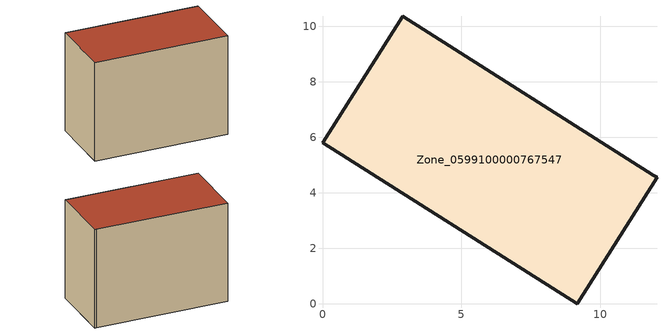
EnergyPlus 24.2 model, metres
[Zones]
Zone_0599100000767547
 floor ground (C_G): 2.88,10.36 11.92,4.64 12.05,4.55 9.17,0 0,5.8 z1.63
 wall outside (C_F): 11.92,4.64 2.88,10.36 0,5.8 9.17,0 12.05,4.55 11.92,4.64 z1.63:9.83
 roof outside (C_R): 9.17,0 12.05,4.55 11.92,4.64 2.88,10.36 0,5.8 z9.83
[BUILDING]
Pand.0599100000767547: North Axis=0; Terrain=City; Loads Convergence Tolerance Value=0.04; Temperature Convergence Tolerance Value=0.4; Solar Distribution=FullExterior; Maximum Number of Warmup Days=25; Minimum Number of Warmup Days=1
[Site:Location]
Rotterdam.The.Hague.AP_ZH_NLD Design_Conditions: Latitude=51.96; Longitude=4.45; Time Zone=1; Elevation=-4.5
[SITE:GROUNDTEMPERATURE:BUILDINGSURFACE]
18, 18, 18, 18, 18, 18, 18, 18, 18, 18, 18, 18
[MATERIAL] Thermal Absorptance=0.9; Solar Absorptance=0.7; Visible Absorptance=0.7
Name | Roughness | Thickness | Conductivity | Density | Specific Heat
G.TI.2006-2014 | MediumSmooth | 0.15 | 0.06 | 540 | 1210
F.TI.2006-2014 | Rough | 0.3 | 0.12 | 1920 | 840
R.TI.2006-2014 | MediumRough | 0.2 | 0.08 | 1500 | 1000
[CONSTRUCTION]
C_G: G.TI.2006-2014
C_F: F.TI.2006-2014
C_R: R.TI.2006-2014
[ZONE]
Zone_0599100000767547: Type=1; Multiplier=1; Ceiling Height=Autocalculate; Volume=Autocalculate; Floor Area=autocalculate; Part of Total Floor Area=Yes
[ZONEINFILTRATION:DESIGNFLOWRATE]
Infil_Zone_0599100000767547: Zone or ZoneList or Space or SpaceList=Zone_0599100000767547; Schedule=AlwaysOn; Design Flow Rate Calculation Method=Flow/Area; Flow Rate per Floor Area=0.0015; Constant Term Coefficient=1; Temperature Term Coefficient=0; Velocity Term Coefficient=0; Velocity Squared Term Coefficient=0
[HVACTEMPLATE:ZONE:IDEALLOADSAIRSYSTEM]
Zone_0599100000767547: Maximum Heating Supply Air Temperature=50; Minimum Cooling Supply Air Temperature=13; Maximum Heating Supply Air Humidity Ratio=0.0156; Minimum Cooling Supply Air Humidity Ratio=0.0077; Heating Limit=NoLimit; Cooling Limit=NoLimit; Dehumidification Control Type=ConstantSensibleHeatRatio; Cooling Sensible Heat Ratio=0.7; Dehumidification Setpoint=60; Humidification Control Type=None; Humidification Setpoint=30; Outdoor Air Method=None; Outdoor Air Flow Rate per Person=0.00944; Outdoor Air Flow Rate per Zone Floor Area=0; Outdoor Air Flow Rate per Zone=0; Demand Controlled Ventilation Type=None; Outdoor Air Economizer Type=NoEconomizer; Heat Recovery Type=None; Sensible Heat Recovery Effectiveness=0.7; Latent Heat Recovery Effectiveness=0.65
[ZONECONTROL:THERMOSTAT]
ThermostatControl_Zone_0599100000767547: Zone or ZoneList=Zone_0599100000767547; Control Type Schedule=DualSetpointControlType; Control 1=Thermostat_Zone_0599100000767547; Temperature Difference Between Cutout And Setpoint=0
[THERMOSTATSETPOINT:DUALSETPOINT]
Thermostat_Zone_0599100000767547: Heating Setpoint Temperature Schedule=HeatingSetpoint_Zone_0599100000767547; Cooling Setpoint Temperature Schedule=CoolingSetpoint_Zone_0599100000767547
[SCHEDULE:COMPACT]
HeatingSetpoint_Zone_0599100000767547: Through: 12/31, For: AllDays, Until: 24:00, 21
CoolingSetpoint_Zone_0599100000767547: Through: 12/31, For: AllDays, Until: 24:00, 24
DualSetpointControlType: Through: 12/31, For: AllDays, Until: 24:00, 4
AlwaysOn: Through: 12/31, For: AllDays, Until: 24:00, 1
